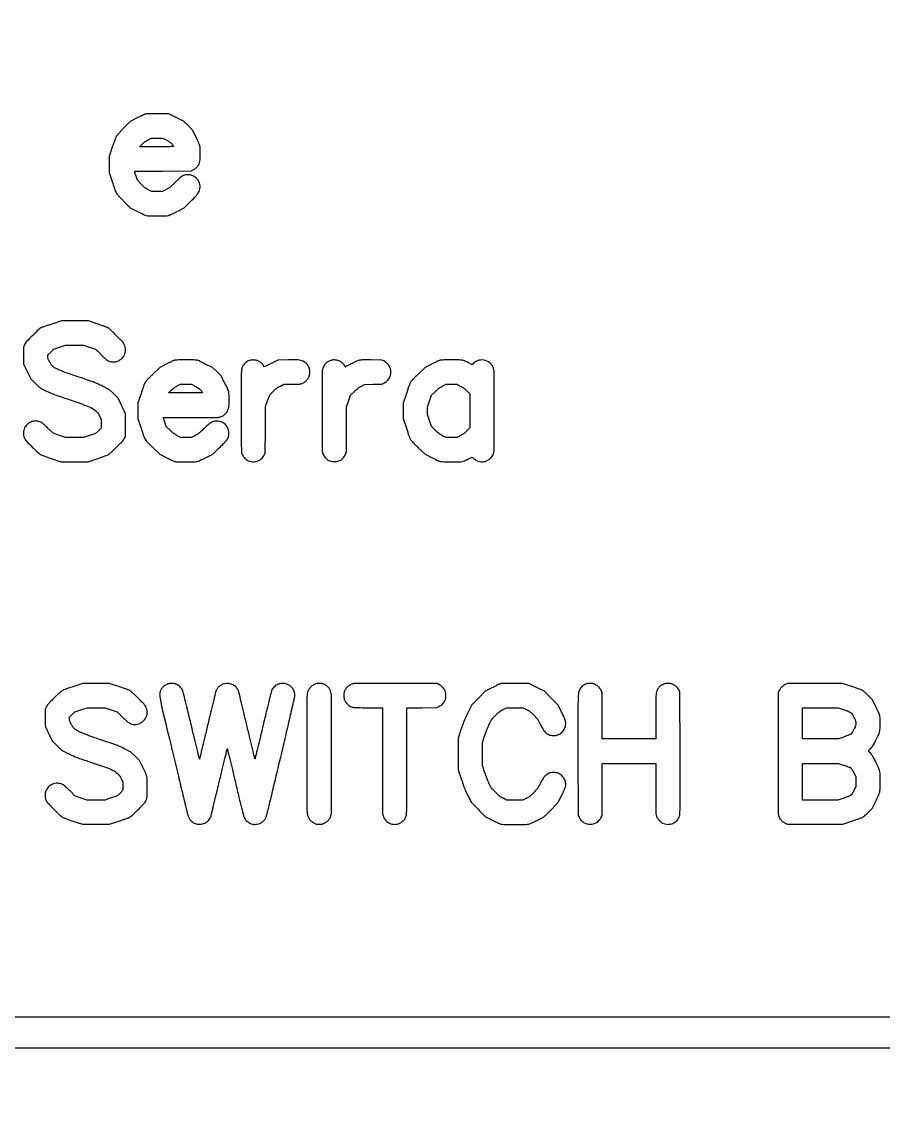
# Model space of a CAD drawing. Extents: x 980 to 25457, y 984 to 49020.
# Drawn here: x 17408 to 20272, y 37012 to 40651 of the extents above; entities that cross this region are included whole.
import ezdxf

# ---------------------------------------------------------------- set-up
doc = ezdxf.new("R2010")
doc.units = 0

msp = doc.modelspace()

# ---------------------------------------------------------------- linework, layer by layer
for points in [[(25353.176636, 36563.461695, -0.000001), (25352.040197, 20064.737908)], [(981.025332, 39243.286233, 0.000001), (980.725995, 36638.380945, 0.000022), (980.440705, 32466.957132, 0.000002), (980.203828, 20941, 0.000003), (980.107189, 12237.212398, 0.000012), (980.209361, 6804.802998)], [(1083.221486, 6831.128539, -0.000012), (1083.127559, 12273.089819, -0.000003), (1083.236026, 20942, -0.000002), (1083.488164, 32350.921193, -0.000022), (1083.779877, 36579.793336, -0.000001), (1084.083373, 39239.060792, -0.032823)], [(1895.500479, 7922.608607, -0.000003), (1895.516153, 10549.853821, -0.000001), (1895.574114, 14934.526042, -0.000001), (1895.654924, 19974.475505, -0.000001), (1895.750479, 25038.650259)], [(25455.283853, 8026.2, 0.000006), (25455.447111, 13939.785085, 0.000004), (25455.5, 20957, 0.000003), (25455.451202, 30583.274766, 0.000015), (25455.249846, 35648.33495)], [(23837.04827, 49018.908979, 0.000001), (21675.802621, 49019.17901, 0.000024), (18681.279442, 49019.402857, 0.000005), (13233.5, 49019.49605, 0.000002), (9165.520775, 49019.509787, 0.000004), (5739.221875, 49019.480206)], [(24540.017364, 25078.057967, 0.000003), (24540.072189, 18212.977995, 0.000025)], [(1792.666637, 28542.695892, 0.000006), (1792.411049, 24569.503036, 0.000003), (1792.195825, 19883.965567, 0.000004), (1792.047621, 15244.749166, 0.000006), (1792, 11426.463451)], [(24642.699465, 18970.575659, 0.000004), (24643, 25073.957926)], [(23728.367996, 45337.206403, 0.000002), (23728.354216, 42876.105371, 0.000002), (23728.361756, 40416.175094, 0.019036)], [(2708.027317, 40429.777448, 0.000002), (2708.046285, 42874.87655, 0.000002), (2708.048936, 45320.157135, 0.014115)], [(23830.974531, 40438.62303, -0.000002), (23830.960256, 42874.830485, -0.000002), (23830.963185, 45310.710508, -0.013332)], [(13824.671875, 46783.53447, -0.00001), (15406.434288, 46783.581334, -0.000006), (17284.5, 46783.575087, -0.000006), (20407.841099, 46783.489704, -0.000086)], [(22188.118441, 46885.898062, 0.000002), (21154.696275, 46886.184515, 0.00005)], [(11948.415956, 46444.603584, 0.000002), (11948.240306, 45424.10039, 0.000048)], [(22164.7084, 37341.415556, -0.000002), (21019.046627, 37341.238715, -0.000042), (19548.368716, 37341.140756, -0.000012), (17271, 37341.236673, -0.000007), (14300.26361, 37341.473702, -0.000076)], [(12051.548069, 39716.029399, -0.00001), (12051.5, 42063, -0.000006), (12051.536126, 44876.122581, -0.000097)], [(14149.329828, 37238.536381, 0.000006), (17280.5, 37238.5, 0.000006), (20411.670172, 37238.536381, 0.000086), (21509.821667, 37238.750856, 0.000015), (22182.096692, 37239.018314, 0.0299)], [(22508.880463, 44165.819171, -0.000013), (22508.780506, 42053, -0.000007), (22508.543026, 39306.679332, -0.000092)], [(11948.14474, 44107.371698, 0.000013), (11948.246262, 42052.5, 0.000007), (11948.492302, 39326.436677, 0.00009)], [(22508.594957, 46441.130711, -0.000003), (22508.777433, 45460.46859, -0.000051)], [(19747.966021, 46886.42952, 0.00001), (17285.5, 46886.561405, 0.000015), (15404.375221, 46886.565599, 0.000025), (13819.1125, 46886.440676)], [(12052.00554, 37671.867799, -0.000004), (12051.750672, 38512.850261, -0.000064)], [(13126.940203, 37341.762377, -0.000008), (12380.837768, 37342.071856, -0.035149)], [(22508.256547, 38296.377045, -0.000013), (22507.9475, 37668.226609, -0.037335)]]:
    msp.add_lwpolyline(points, format="xyb")
for points in [[(17818.5, 40344.62133, 0.031057), (17815.919978, 40343.607674, 0.002161), (17808.865022, 40340.279657, 0.003063), (17800.488231, 40336.22057, 0.002299), (17791.317097, 40331.654489), (17768.134194, 40319.978954), (17746.317097, 40297.497659, 0.004057), (17737.76316, 40288.538991, 0.005333), (17730.111427, 40280.217805, 0.003947), (17723.841404, 40273.139965, 0.050065), (17721.785634, 40270.242102, 0.038189), (17720.251626, 40266.988946, 0.002787), (17716.773771, 40257.712951, 0.003879), (17712.768884, 40246.582072, 0.002927), (17708.535634, 40234.293957), (17698, 40203.120076), (17698, 40176.894553), (17698, 40150.669029), (17709.021207, 40117.480708, 0.002482), (17714.413759, 40101.507577, 0.007675), (17718.274578, 40090.794658, 0.009669), (17721.217382, 40083.439362, 0.05496), (17723.271207, 40079.76531, 0.029962), (17725.516612, 40076.985484, 0.002566), (17731.720292, 40070.252244, 0.003384), (17739.221713, 40062.302424, 0.002616), (17747.5, 40053.737578), (17768.5, 40032.236925), (17792.5, 40020.247928, 0.004571), (17802.154091, 40015.535101, 0.006005), (17811.055663, 40011.420454, 0.004874), (17818.526889, 40008.162325, 0.047908), (17821.799221, 40007.129465, 0.049869), (17831.916689, 40006.008558, 0.003924), (17859.028701, 40005.931705, 0.003531), (17886.361617, 40006.261772, 0.058985), (17895.331512, 40007.49813, 0.038383), (17898.779426, 40008.685035, 0.004511), (17906.211122, 40011.979636, 0.005383), (17914.983849, 40016.078326, 0.004384), (17924.291611, 40020.650562), (17947.5, 40032.304864), (17970.134886, 40054.902432, 0.005512), (17986.096829, 40071.193335, 0.034497), (17993.563285, 40080.144532, 0.063222), (17997.583352, 40087.503819, 0.050362), (18000.025176, 40096.223169, 0.066819), (18000.402047, 40105.887886, 0.06293), (17998.24657, 40115.519809, 0.061415), (17993.691599, 40124.519713, 0.058239), (17987.016876, 40132.323891, 0.081079), (17976.439963, 40139.330846, 0.079176), (17964.096946, 40142.684094, 0.079205), (17951.327065, 40142.034397, 0.08123), (17939.512677, 40137.438196, 0.04954), (17937.113641, 40135.681218, 0.004338), (17931.538099, 40130.592321, 0.005658), (17924.995121, 40124.376164, 0.004371), (17918, 40117.458298), (17900.5, 40099.846351), (17887.764279, 40093.423175), (17875.028559, 40087), (17857.498903, 40087), (17839.969247, 40087), (17828.234623, 40092.931992, -0.010515), (17820.835799, 40096.869665, -0.039211), (17816.452669, 40099.794829, -0.031762), (17812.150021, 40103.648243, -0.005239), (17804.41524, 40111.681992), (17792.33048, 40124.5), (17787.66524, 40138.501184, -0.002453), (17785.87754, 40143.95546, -0.003645), (17784.370414, 40148.750504, -0.001628), (17783.128788, 40152.851534, -0.072811), (17783, 40153.731249, -0.408734), (17783.693068, 40154.437432, -0.00069), (17802.377149, 40154.761926, -0.00274), (17828.950386, 40155.04112, -0.000537), (17876.75, 40155.230065), (17970.5, 40155.5), (17977.061748, 40158.609367, 0.059311), (17985.289565, 40163.779307, 0.05949), (17992.064416, 40170.73166, 0.059361), (17997.02366, 40179.098658, 0.058582), (17999.905517, 40188.433659, 0.039495), (18000.744946, 40196.518749, 0.00555), (18000.969956, 40213.305154, 0.005516), (18000.823386, 40230.095313, 0.040077), (18000.019919, 40238.11351, 0.049782), (17999.00675, 40241.644034, 0.007581), (17996.189335, 40248.418885, 0.00752), (17992.292041, 40257.04601, 0.004123), (17987.273191, 40267.5), (17975.506544, 40291.5), (17960.503272, 40306.503272), (17945.5, 40321.506544), (17921.139729, 40333.503272), (17896.779458, 40345.5), (17859.639729, 40345.706318, 0.00167), (17841.207523, 40345.747157, 0.006311), (17829.670971, 40345.588572, 0.00772), (17821.946502, 40345.26544, 0.063841)], [(17887.266657, 40259.405075, -0.021214), (17895.420853, 40254.902448, -0.034376), (17901.883665, 40250.330735, -0.040776), (17906.757639, 40245.643224, -0.06158), (17910.080774, 40240.789838, -0.005516), (17910.816029, 40239.329215, -0.007788), (17911.436227, 40238.010959, -0.004861), (17911.927098, 40236.895163, -0.101528), (17912, 40236.539838, -0.411298), (17911.780369, 40236.318007, -0.000091), (17895.482687, 40236.158577, -0.001501), (17877.33195, 40236.038792, -0.0009), (17855.770849, 40236), (17799.541699, 40236), (17808.384607, 40244.884069, -0.011053), (17813.59041, 40249.887864, -0.028529), (17817.620864, 40253.190472, -0.02869), (17821.987919, 40256.002333, -0.011289), (17828.295787, 40259.384069), (17839.36406, 40265), (17857.698686, 40265), (17876.033313, 40265)], [(17507, 39646.178793, 0.001571), (17494.294444, 39641.893625, 0.002227), (17483.01875, 39637.995054, 0.001259), (17473.522646, 39634.637461, 0.031995), (17471, 39633.55199, 0.076083), (17465.628975, 39629.699827, 0.001925), (17444.243607, 39608.632471, 0.002258), (17423.295779, 39587.647945, 0.062128), (17418.554736, 39581.487323, 0.047428), (17415.457562, 39574.857476, 0.05373), (17413.824493, 39568.033283, 0.029755), (17413.159289, 39558.271703, 0.005077), (17413.189211, 39539.643807), (17413.5, 39513.217654), (17425.5, 39488.858827), (17437.5, 39464.5), (17452, 39449.650788, 0.004078), (17460.845754, 39440.738589, 0.023961), (17465.742677, 39436.329095, 0.036723), (17470.097758, 39433.273932, 0.018373), (17476, 39430.037347, 0.008739), (17495.115721, 39420.865397, 0.014062), (17511.745739, 39413.799679, 0.009784), (17532.500676, 39406.127518, 0.002213), (17568.056709, 39393.945415, -0.004397), (17620.533749, 39375.709362, -0.038472), (17643.011756, 39365.667275, -0.084581), (17655.996786, 39355.467992, -0.067473), (17666.087324, 39340.765377), (17672, 39329.030753), (17672, 39314.600944), (17672, 39300.171134), (17662.580392, 39291.335567), (17653.160784, 39282.5), (17632.804221, 39275.75), (17612.447659, 39269), (17582.947051, 39269), (17553.446442, 39269), (17532.610166, 39275.963184), (17511.773889, 39282.926368), (17494.606434, 39299.782249, 0.008068), (17482.170714, 39311.604296, 0.03809), (17474.448101, 39317.695299, 0.060439), (17467.715908, 39321.123083, 0.045174), (17459.661406, 39323.265176, 0.085565), (17446.925552, 39323.251568, 0.079919), (17434.598408, 39319.011556, 0.0792), (17424.131028, 39311.07318, 0.081729), (17416.783872, 39300.351839, 0.0629), (17413.792359, 39291.078456, 0.059207), (17413.115204, 39281.156507, 0.058936), (17414.783922, 39271.309482, 0.061198), (17418.695278, 39262.256996, 0.063502), (17423.22236, 39256.386725, 0.002502), (17442.535063, 39237.203446, 0.003034), (17461.756784, 39218.528743, 0.048281), (17468.885972, 39212.899045, 0.050319), (17472.012544, 39211.30546, 0.003471), (17481.285424, 39207.774028, 0.004836), (17492.576891, 39203.687321, 0.003377), (17505.385972, 39199.287929), (17537.5, 39188.5), (17583, 39188.5), (17628.5, 39188.5), (17660.697348, 39199.315702, 0.003316), (17673.571822, 39203.735712, 0.004919), (17684.786535, 39207.793567, 0.00341), (17693.96523, 39211.288713, 0.055277), (17696.890456, 39212.815702, 0.035926), (17699.404122, 39214.780143, 0.002381), (17706.183537, 39220.96968, 0.003433), (17714.186355, 39228.448635, 0.002559), (17722.91541, 39236.804484, 0.002236), (17736.033747, 39249.605275, 0.016258), (17742.100075, 39255.979371, 0.032877), (17745.765105, 39260.67819, 0.034387), (17748.722302, 39265.749208), (17752.5, 39273.389449), (17752.810035, 39307.747048, 0.002229), (17752.881405, 39323.378113, 0.005301), (17752.759445, 39334.999207, 0.005688), (17752.482048, 39343.53889, 0.040233), (17751.967997, 39347.654158, 0.046512), (17750.895741, 39351.149571, 0.006609), (17747.941571, 39358.063045, 0.007014), (17744.020926, 39366.587746, 0.004531), (17739.254133, 39376.351834), (17727.692342, 39399.5), (17713.596171, 39413.651473), (17699.5, 39427.802946), (17676.097784, 39439.481805, 0.007097), (17660.447495, 39447.016562, 0.016632), (17648.497376, 39452.086461, 0.009501), (17632.892921, 39457.764457, 0.001062), (17597.097784, 39469.93938, -0.003326), (17558.110971, 39483.397135, -0.012533), (17533.960801, 39492.600483, -0.018559), (17518.204282, 39499.755879, -0.076096), (17509.658712, 39505.796099, -0.044993), (17507.700386, 39508.057587, -0.015118), (17505.256044, 39511.680629, -0.013831), (17502.595555, 39516.16335, -0.010375), (17499.908712, 39521.234623, -0.006385), (17496.732498, 39527.748298, -0.026696), (17495.084731, 39531.785056, -0.042144), (17494.273078, 39534.964688, -0.041446), (17494, 39538.253385), (17494, 39543.537523), (17503.75, 39553.155515), (17513.5, 39562.773507), (17533.500595, 39569.386753), (17553.50119, 39576), (17583, 39576), (17612.49881, 39576), (17632.499405, 39569.372687), (17652.5, 39562.745373), (17670, 39545.530697, 0.004882), (17677.032275, 39538.746904, 0.006125), (17683.688492, 39532.602922, 0.004987), (17689.376572, 39527.582018, 0.047077), (17692.024655, 39525.69505, 0.0419), (17697.408986, 39523.151771, 0.033344), (17703.568014, 39521.308013, 0.033644), (17709.84379, 39520.31491, 0.04573), (17715.574655, 39520.324741, 0.119342), (17734.145762, 39526.699771, 0.12195), (17747.568683, 39540.826376, 0.122951), (17752.782508, 39559.484737, 0.12255), (17748.624239, 39578.429076, 0.040146), (17745.756338, 39583.211217, 0.026443), (17741.754226, 39588.22836, 0.013597), (17735.109566, 39595.312532, 0.002223), (17721.810668, 39608.621101, 0.003383), (17712.625707, 39617.608888, 0.004788), (17704.319384, 39625.475317, 0.002807), (17697.229181, 39631.988607, 0.066429), (17695, 39633.529225, 0.030822), (17692.497001, 39634.618442, 0.001312), (17683.421875, 39637.892082, 0.002247), (17672.630613, 39641.698179, 0.001597), (17660.5, 39645.87207), (17629.5, 39656.427893), (17584.5, 39656.727119), (17539.5, 39657.026346)], [(17914, 39525.090792, 0.028794), (17910.73704, 39523.809684, 0.003719), (17903.946875, 39520.620149, 0.00433), (17895.943574, 39516.702298, 0.003602), (17887.5, 39512.401563), (17866.5, 39501.513987), (17844.899224, 39480.797027, 0.001983), (17836.442406, 39472.621589, 0.002725), (17828.90785, 39465.199226, 0.001747), (17822.63435, 39458.90761, 0.032442), (17820.793509, 39456.790033, 0.042572), (17817.614993, 39451.78326, 0.025622), (17814.684673, 39445.382352, 0.012834), (17810.935193, 39435.187241, 0.001998), (17804.124084, 39414.822176), (17794, 39384.144352), (17794, 39357.5), (17794, 39330.855648), (17804.124084, 39300.177824, 0.001998), (17810.9205, 39279.856677, 0.012728), (17814.672622, 39269.647691, 0.025332), (17817.597433, 39263.241837, 0.042965), (17820.750549, 39258.26629, 0.032519), (17822.56618, 39256.178298, 0.001696), (17828.847169, 39249.881564, 0.002678), (17836.386032, 39242.454869, 0.001942), (17844.856264, 39234.263497), (17866.5, 39213.494413), (17888.126112, 39202.322738, 0.003898), (17896.795345, 39197.929631, 0.00479), (17904.958011, 39193.96993, 0.004), (17911.8695, 39190.766003, 0.034365), (17915.057613, 39189.575531, 0.04748), (17919.244323, 39188.753906, 0.014625), (17925.668565, 39188.305758, 0.008554), (17935.669286, 39188.072792, 0.001731), (17953.431501, 39188.024446, 0.002678), (17966.834092, 39188.106139, 0.004167), (17978.385733, 39188.334724, 0.00295), (17987.80298, 39188.655215, 0.046671), (17990.977042, 39189.080497, 0.04649), (17993.802338, 39190.014829, 0.003656), (18001.041386, 39193.244165, 0.004949), (18009.625501, 39197.252045, 0.003767), (18018.951729, 39201.806051), (18042.449373, 39213.5), (18064.156954, 39234.529033, 0.001375), (18079.754507, 39249.722398, 0.014647), (18085.897695, 39256.102505, 0.034881), (18089.454101, 39260.615008, 0.033447), (18092.404026, 39265.639871, 0.142864), (18096.277273, 39286.903503, 0.135978), (18088.242265, 39307.380673, 0.13566), (18070.794902, 39320.835121, 0.141959), (18049.23529, 39323.111385, 0.05334), (18041.56411, 39320.877058, 0.053838), (18034.564933, 39317.075425, 0.03289), (18026.124283, 39310.375909, 0.007417), (18012.728236, 39297.858884, -0.002984), (18001.184206, 39286.879047, -0.02178), (17995.398011, 39281.897246, -0.035202), (17990.344611, 39278.462928, -0.015419), (17983.217109, 39274.608884), (17972.033313, 39269), (17953.766657, 39269.016379), (17935.5, 39269.032757), (17924.834757, 39274.766379, -0.014895), (17918.694763, 39278.306896, -0.024277), (17913.736819, 39281.708943, -0.019833), (17908.488812, 39286.03675, -0.006658), (17901.170758, 39292.753414), (17888.172003, 39305.006829), (17883.161555, 39320.003414), (17878.151107, 39335), (17966.825554, 39335.007554, 0.000838), (18005.102775, 39335.074939, 0.001897), (18034.064425, 39335.28432, 0.001094), (18056.54381, 39335.581315, 0.036379), (18061.913871, 39336.055782, 0.074483), (18074.106036, 39339.955124, 0.079677), (18084.307916, 39347.196097, 0.079534), (18091.747659, 39357.2767, 0.073848), (18095.906732, 39369.433659, 0.039439), (18096.738652, 39377.453139, 0.005517), (18096.963826, 39394.135798, 0.00582), (18096.810818, 39410.809638, 0.034407), (18096.030043, 39419.5, 0.045225), (18095.021503, 39423.469975, 0.01485), (18092.845306, 39429.099648, 0.010882), (18089.440939, 39436.716292, 0.003934), (18084.285835, 39447.389316, 0.003157), (18079.928217, 39456.093837, 0.003904), (18075.755038, 39464.143883, 0.003218), (18072.155846, 39470.851107, 0.028811), (18070.390892, 39473.687951, 0.032873), (18068.452659, 39476.085388, 0.005981), (18064.523787, 39480.239309, 0.006415), (18059.796586, 39484.99538, 0.005781), (18054.78375, 39489.798636), (18042.285718, 39501.5), (18018.892859, 39513.156326, 0.002865), (18009.641208, 39517.700295, 0.003838), (18001.196652, 39521.708235, 0.00268), (17994.078738, 39524.973528, 0.039807), (17991.5, 39525.900749, 0.055712), (17988.407706, 39526.381676, 0.003905), (17979.626535, 39526.690626, 0.004854), (17968.174874, 39526.892774, 0.00234), (17953.5, 39526.940646, 0.001458), (17933.979317, 39526.856056, 0.009887), (17924.330502, 39526.59525, 0.020116), (17918.358955, 39526.074261, 0.047362)], [(18166.775951, 39525.578518, 0.050762), (18159.69526, 39522.739172, 0.044447), (18152.986397, 39518.423458, 0.044439), (18147.144616, 39512.98896, 0.050691), (18142.63887, 39506.827176, 0.09051), (18139.10062, 39497.120909, 0.033378), (18137.606812, 39482.570112, 0.009004), (18137.112068, 39454.406446, 0.000383), (18137.232404, 39354.907012, 0.000246), (18137.438704, 39271.33222, 0.002914), (18137.723747, 39238.899172, 0.004247), (18138.150117, 39220.452283, 0.086358), (18139.277455, 39215, 0.03752), (18141.894534, 39209.598585, 0.031638), (18145.427218, 39204.316082, 0.032046), (18149.536257, 39199.600472, 0.042154), (18153.878393, 39195.900647, 0.108177), (18170.234311, 39188.870998, 0.112014), (18187.813336, 39189.445883, 0.110956), (18203.549848, 39197.574539, 0.104506), (18214.704717, 39211.807788), (18217.5, 39217.5), (18218.013543, 39294.5), (18218.527085, 39371.5), (18225.270492, 39390.991948), (18232.013898, 39410.483895), (18243.756949, 39422.259913, -0.006284), (18251.069108, 39429.410562, -0.029821), (18255.537577, 39433.189899, -0.034521), (18260.12632, 39436.153192, -0.010335), (18267.5, 39440.02689), (18279.5, 39446.017849), (18305.032072, 39446.008925, 0.003002), (18317.119646, 39446.077268, 0.007887), (18325.786183, 39446.315059, 0.009965), (18332.035457, 39446.710126, 0.042711), (18335.711614, 39447.335237, 0.064292), (18344.271385, 39450.776072, 0.055254), (18352.168062, 39456.425671, 0.054845), (18358.690214, 39463.716505, 0.061168), (18363.194471, 39472, 0.026701), (18364.243042, 39475.1382, 0.030134), (18364.901802, 39478.246745, 0.025309), (18365.254336, 39481.833537, 0.011842), (18365.364869, 39486.5, 0.011842), (18365.254336, 39491.166463, 0.025309), (18364.901802, 39494.753255, 0.030134), (18364.243042, 39497.8618, 0.026701), (18363.194471, 39501, 0.044472), (18360.341095, 39506.691159, 0.034916), (18356.309693, 39512.297327, 0.035293), (18351.60256, 39517.2124, 0.049576), (18346.724612, 39520.824393, 0.047631), (18339.173975, 39524.407861, 0.05853), (18331.583917, 39526.193023, 0.02752), (18320.163354, 39526.868158, 0.003186), (18294.499465, 39526.807844), (18259.203137, 39526.5), (18236.784988, 39515.363285), (18214.366839, 39504.22657), (18211.640922, 39508.535317, 0.039919), (18208.342562, 39512.929711, 0.036381), (18204.290792, 39516.893304, 0.03498), (18199.54311, 39520.367555, 0.03104), (18194.168768, 39523.301798, 0.018597), (18190.4446, 39524.878527, 0.034435), (18187.303187, 39525.831256, 0.032701), (18183.954086, 39526.372565, 0.015073), (18179.54539, 39526.658292, 0.015271), (18176.021839, 39526.672514, 0.014465), (18172.439446, 39526.473734, 0.015105), (18169.198216, 39526.100764, 0.033801)], [(18434.836372, 39525.139713, 0.024634), (18429.665401, 39523.145152, 0.039191), (18425.496549, 39520.890719, 0.038479), (18421.67781, 39517.981678, 0.022718), (18417.573579, 39513.975208, 0.037587), (18413.774533, 39509.247208, 0.036567), (18410.687149, 39503.96146, 0.036461), (18408.395087, 39498.266768, 0.036873), (18406.964884, 39492.320768, 0.040456), (18406.033052, 39480.907779, 0.000175), (18406.002585, 39357.418118, 0.000176), (18406.058835, 39233.940891, 0.040351), (18406.992939, 39222.5, 0.042923), (18408.660218, 39215.913199, 0.041395), (18411.442352, 39209.623403, 0.04098), (18415.25431, 39203.819177, 0.04024), (18419.983124, 39198.676109, 0.037125), (18426.106213, 39193.798249, 0.060269), (18432.004787, 39190.741794, 0.057938), (18438.628887, 39189.107161, 0.031558), (18447, 39188.578281, 0.031558), (18455.371113, 39189.107161, 0.057938), (18461.995213, 39190.741794, 0.060269), (18467.893787, 39193.798249, 0.037125), (18474.016876, 39198.676109, 0.039748), (18478.613471, 39203.665537, 0.038808), (18482.403507, 39209.357896, 0.039155), (18485.238845, 39215.514796, 0.042221), (18486.99472, 39221.88649, 0.041732), (18487.436089, 39226.237609, 0.001156), (18487.727686, 39245.212607, 0.00217), (18487.934517, 39268.945867, 0.001094), (18488, 39298.885894), (18488, 39370.49881), (18494.570151, 39390.210466), (18501.140302, 39409.922122), (18513.89896, 39422.211061, -0.00637), (18521.225636, 39429.090227, -0.021654), (18526.244081, 39433.298923, -0.027137), (18530.985917, 39436.5451, -0.015108), (18537.078809, 39440), (18547.5, 39445.5), (18576, 39446), (18604.5, 39446.5), (18611.179609, 39449.664521, 0.036039), (18617.563477, 39453.273055, 0.047104), (18622.771991, 39457.490733, 0.047341), (18627.07953, 39462.590531, 0.036954), (18630.76528, 39468.839582, 0.013097), (18632.974587, 39473.62115, 0.049598), (18633.970613, 39476.75731, 0.043587), (18634.392713, 39480.220453, 0.008542), (18634.5, 39486.5, 0.008542), (18634.392713, 39492.779547, 0.043587), (18633.970613, 39496.24269, 0.049598), (18632.974587, 39499.37885, 0.013097), (18630.76528, 39504.160418, 0.036954), (18627.07953, 39510.409469, 0.047341), (18622.771991, 39515.509267, 0.047104), (18617.563477, 39519.726945, 0.036039), (18611.179609, 39523.335479), (18604.5, 39526.5), (18569.207454, 39526.80859, 0.001458), (18549.380441, 39526.92413, 0.008901), (18539.136768, 39526.771594, 0.017101), (18532.723557, 39526.341985, 0.045089), (18528.207454, 39525.46781, 0.033694), (18524.911237, 39524.269516, 0.00507), (18518.504324, 39521.360704, 0.005672), (18511.00168, 39517.758055, 0.004872), (18503.190244, 39513.80231, -0.001893), (18495.767001, 39509.987413, -0.003141), (18489.474418, 39506.83326, -0.000403), (18483.88071, 39504.078855, -0.361071), (18483.6139, 39504.14309, -0.022001), (18483.43575, 39504.404872, -0.000727), (18482.773918, 39505.479303, -0.001385), (18481.998121, 39506.750738, -0.000963), (18481.128742, 39508.190706, 0.05278), (18477.724269, 39512.699819, 0.029867), (18472.751684, 39517.41574, 0.029874), (18467.257463, 39521.501872, 0.053194), (18462.246659, 39524.06896, 0.047329), (18455.768302, 39525.879854, 0.034749), (18448.348849, 39526.688151, 0.035148), (18441.021903, 39526.459309, 0.054401)], [(18797, 39525.115441, 0.0276), (18793.726794, 39523.85457, 0.003525), (18786.870505, 39520.710731, 0.004118), (18778.783154, 39516.851745, 0.003418), (18770.240018, 39512.616052), (18748.980036, 39501.893667), (18726.240018, 39480.013739, 0.003592), (18716.202626, 39470.216152, 0.007366), (18708.506815, 39462.367596, 0.00782), (18702.865605, 39456.253616, 0.048619), (18700.347183, 39452.816906, 0.041783), (18698.572179, 39449.158481, 0.003985), (18695.070412, 39439.861862, 0.004916), (18690.99233, 39428.42188, 0.003407), (18686.597183, 39415.411754), (18676, 39383.323508), (18676, 39357.5), (18676, 39331.676492), (18686.597183, 39299.588246, 0.003407), (18690.99233, 39286.57812, 0.004916), (18695.070412, 39275.138138, 0.003985), (18698.572179, 39265.841519, 0.041783), (18700.347183, 39262.183094, 0.048564), (18702.862125, 39258.75035, 0.007838), (18708.48719, 39252.651651, 0.007383), (18716.157056, 39244.827828, 0.003611), (18726.15101, 39235.071896), (18748.80202, 39213.277603), (18769.65101, 39202.728987, 0.006984), (18789.839503, 39192.866275, 0.055789), (18799.632271, 39189.522939, 0.049573), (18810.308822, 39188.2521, 0.004852), (18836.286953, 39188, 0.00361), (18861.569825, 39188.182557, 0.038034), (18871.856015, 39189.115726, 0.05957), (18880.211031, 39191.568124, 0.015007), (18893.093796, 39197.547001), (18905.737925, 39203.882985), (18908.618963, 39200.841638, 0.120681), (18924.847083, 39190.388107, 0.120467), (18944.080481, 39188.608156, 0.120675), (18961.940319, 39195.90124, 0.121373), (18974.363176, 39210.609581, 0.019781), (18975.371373, 39212.865776, 0.011814), (18976.398847, 39215.620086, 0.011819), (18977.293771, 39218.41588, 0.020031), (18977.892437, 39220.799221, 0.048788), (18978.450334, 39225.918996, 0.000735), (18978.737811, 39255.950192, 0.001544), (18978.941347, 39296.549522, 0.000481), (18979, 39357.5, 0.000481), (18978.941347, 39418.450478, 0.001544), (18978.737811, 39459.049808, 0.000735), (18978.450334, 39489.081004, 0.048788), (18977.892437, 39494.200779, 0.134438), (18967.926192, 39513.660771, 0.136247), (18949.482648, 39525.208101, 0.137167), (18927.825166, 39525.553001, 0.136937), (18909.113294, 39514.617268), (18905.726588, 39511.122696), (18893.088128, 39517.455839, 0.01504), (18880.185269, 39523.442998, 0.059932), (18871.828058, 39525.888285, 0.038083), (18861.528144, 39526.805324, 0.003568), (18836.068499, 39526.946223, 0.001511), (18816.961467, 39526.857853, 0.009795), (18807.335187, 39526.595596, 0.019489), (18801.341453, 39526.080071, 0.046968)], [(17983.765377, 39440.041697, -0.017791), (17992.119148, 39435.419151, -0.035156), (17998.323246, 39431.071232, -0.044023), (18002.840636, 39426.694856, -0.060453), (18005.996381, 39422.007093, -0.005172), (18006.763996, 39420.463203, -0.007361), (18007.411437, 39419.074778, -0.004426), (18007.926576, 39417.898446, -0.101322), (18008, 39417.539838, -0.411468), (18007.780366, 39417.318134, -0.000091), (17991.476562, 39417.168115, -0.0015), (17973.319096, 39417.058811, -0.000899), (17951.75, 39417.032469), (17895.5, 39417.064938), (17904.853499, 39425.782469, -0.012353), (17909.885407, 39430.245126, -0.018762), (17914.49137, 39433.844176, -0.019174), (17919.27804, 39437.031314, -0.013735), (17924.853499, 39440.235592), (17935.5, 39445.971183), (17953.765377, 39445.985592), (17972.030753, 39446)], [(18865.765377, 39440.030631, -0.010841), (18872.562955, 39436.385107, -0.028038), (18877.245812, 39433.383513, -0.026742), (18881.687308, 39429.795241, -0.009106), (18887.75, 39424.133404), (18898, 39414.205548), (18898, 39357.5), (18898, 39300.794452), (18887.75, 39290.866596, -0.009106), (18881.687308, 39285.204759, -0.026742), (18877.245812, 39281.616487, -0.028038), (18872.562955, 39278.614893, -0.010841), (18865.765377, 39274.969369), (18854.030753, 39269), (18836.5, 39269), (18818.969247, 39269), (18807.234623, 39274.985505, -0.011635), (18800.153085, 39278.807788, -0.031065), (18795.356441, 39281.952606, -0.025797), (18790.512489, 39285.98331, -0.006053), (18782.847071, 39293.235505), (18770.194142, 39305.5), (18763.597071, 39325.500595), (18757, 39345.50119), (18757, 39357.5), (18757, 39369.49881), (18763.595889, 39389.499405), (18770.191777, 39409.5), (18783.221118, 39422, -0.005908), (18790.961868, 39429.252578, -0.02384), (18795.939324, 39433.388869, -0.029821), (18800.726139, 39436.566715, -0.013267), (18807.375229, 39440.198361), (18818.5, 39445.896722), (18836.265377, 39445.948361), (18854.030753, 39446)], [(17577.779739, 38440.068375, 0.002624), (17562.137299, 38434.755548, 0.007551), (17551.362955, 38430.849854, 0.009635), (17543.840979, 38427.826831, 0.046179), (17539.774895, 38425.638682, 0.038287), (17536.649407, 38423.200299, 0.003971), (17529.801814, 38416.85931, 0.004918), (17521.767014, 38409.149163, 0.003915), (17513.244881, 38400.677173, 0.002508), (17501.263025, 38388.455815, 0.014327), (17495.123162, 38381.756285, 0.027029), (17491.398909, 38376.949108, 0.040719), (17488.749725, 38372.361685), (17485.5, 38365.5), (17485.190793, 38338.186295, 0.002019), (17485.080939, 38323.099587, 0.011061), (17485.234802, 38314.950618, 0.020438), (17485.663118, 38309.730777, 0.049525), (17486.512772, 38305.961548, 0.028671), (17487.701115, 38302.969028, 0.003102), (17490.87999, 38296.243519, 0.003799), (17494.77869, 38288.281402, 0.003054), (17499.089296, 38279.775253), (17510.034634, 38258.5), (17524.267317, 38244.194895), (17538.5, 38229.889789), (17561.269193, 38218.412445, 0.007394), (17576.569916, 38210.981447, 0.017239), (17588.286511, 38205.988339, 0.009632), (17603.710948, 38200.373487, 0.001031), (17639.769193, 38188.111737, -0.004436), (17692.301444, 38169.84785, -0.038435), (17714.899645, 38159.747899, -0.084255), (17727.961555, 38149.50017, -0.067778), (17738.087324, 38134.765377), (17744, 38123.030753), (17744, 38109.245626), (17744, 38095.460499), (17734.735246, 38086.234268), (17725.470493, 38077.008037), (17704.512025, 38070.004019), (17683.553558, 38063), (17654.527374, 38063), (17625.50119, 38063), (17605.500595, 38069.634499), (17585.5, 38076.268997), (17568, 38093.457238, 0.004867), (17560.969517, 38100.229289, 0.006115), (17554.31875, 38106.359769, 0.004967), (17548.636391, 38111.369279, 0.047268), (17546, 38113.24407, 0.101951), (17529.96974, 38118.564942, 0.105507), (17513.350477, 38117.01569, 0.104661), (17498.70895, 38108.792167, 0.098821), (17488.295283, 38095.192212, 0.023627), (17486.738518, 38091.602898, 0.049057), (17485.942898, 38088.65901, 0.034592), (17485.590061, 38085.024041, 0.006902), (17485.5, 38078.5, 0.040405), (17486.401864, 38067.357798, 0.098157), (17489.273348, 38059.664161, 0.051882), (17495.905313, 38051.058239, 0.005336), (17513.805545, 38032.631814, 0.003218), (17522.821081, 38023.663447, 0.004284), (17531.135377, 38015.637209, 0.00305), (17538.194857, 38009.019576, 0.04299), (17540.931909, 38006.890611, 0.050513), (17544.147667, 38005.240052, 0.003959), (17553.155985, 38001.794157, 0.005137), (17564.355734, 37997.741962, 0.003296), (17577.431909, 37993.258797), (17609.5, 37982.5), (17654.5, 37982.5), (17699.5, 37982.5), (17730.5, 37992.889953, 0.002097), (17742.73784, 37997.048743, 0.002761), (17753.8625, 38000.9502, 0.002003), (17763.151874, 38004.307748, 0.026565), (17766.5, 38005.738944, 0.059191), (17769.966109, 38007.986698, 0.011389), (17775.621534, 38012.910365, 0.008908), (17783.418377, 38020.275467, 0.002952), (17794.597566, 38031.348991, 0.004636), (17810.500064, 38047.586635, 0.031635), (17817.738867, 38056.138216, 0.061182), (17821.616367, 38062.957916, 0.052225), (17823.986015, 38070.88649, 0.044042), (17824.881105, 38079.986931, 0.002914), (17824.991376, 38106.329747, 0.002698), (17824.804808, 38132.834875, 0.04943), (17823.870535, 38141.200779, 0.047822), (17822.840268, 38144.466839, 0.004816), (17819.577648, 38151.957678, 0.005968), (17815.466572, 38160.866593, 0.004584), (17810.772115, 38170.5), (17798.80316, 38194.5), (17784.65158, 38208.568278), (17770.5, 38222.636556), (17749.349362, 38233.309604, 0.008736), (17735.073987, 38240.20305, 0.016634), (17723.328195, 38245.157072, 0.008909), (17707.353911, 38250.952856, 0.001003), (17670.849362, 38263.384219, -0.001199), (17638.801993, 38274.311712, -0.006252), (17621.229591, 38280.597346, -0.011259), (17609.435686, 38285.287998, -0.017568), (17599.528839, 38289.905903, -0.008767), (17593.788661, 38292.959205, -0.010337), (17588.469937, 38296.054566, -0.010243), (17584.08798, 38298.85226, -0.046231), (17581.731729, 38300.76196, -0.044057), (17579.873641, 38302.927025, -0.011395), (17577.280991, 38306.729767, -0.011504), (17574.512753, 38311.218646, -0.011491), (17571.95289, 38315.831687, -0.00624), (17568.617386, 38322.379425, -0.030566), (17567.009919, 38326.207488, -0.048584), (17566.252239, 38329.312336, -0.03558), (17566, 38332.852487), (17566, 38338.539501), (17575.25, 38347.6562), (17584.5, 38356.772899), (17604.500595, 38363.386449), (17624.50119, 38370), (17654.5, 38370), (17684.49881, 38370), (17704.499405, 38363.373153), (17724.5, 38356.746306), (17742.5, 38339.03598, 0.007276), (17755.398793, 38326.709, 0.036989), (17763.155087, 38320.510357, 0.060774), (17769.81738, 38317.051241, 0.045817), (17777.784802, 38314.881087, 0.126706), (17796.331574, 38316.325273, 0.114331), (17812.696709, 38326.527395, 0.114849), (17822.856732, 38342.842378, 0.128741), (17824.188869, 38361.259868, 0.049187), (17821.670987, 38369.945256, 0.063348), (17817.639727, 38377.203426, 0.033856), (17810.155388, 38386.067514, 0.005097), (17793.80541, 38402.625354, 0.003704), (17784.325325, 38411.893831, 0.005748), (17775.995439, 38419.735365, 0.004004), (17769.069528, 38426.005027, 0.066434), (17766.5, 38427.744235, 0.029966), (17763.687753, 38428.941323, 0.001501), (17754.249078, 38432.275054, 0.002408), (17742.995047, 38436.151276, 0.00174), (17730.411754, 38440.368881), (17698.323508, 38451), (17654.411754, 38450.995182), (17610.5, 38450.990363)], [(17893.784676, 38449.46646, 0.065607), (17885.352336, 38445.493414, 0.053772), (17877.592813, 38439.234172, 0.053727), (17871.340081, 38431.457861, 0.065205), (17867.361963, 38423, 0.106132), (17866.195983, 38411.133663, 0.023224), (17869.483104, 38390.76052, 0.00693), (17878.301894, 38351.373029, 0.000306), (17910.914768, 38215, 0.000026), (17928.391265, 38142.134617, 0.000041), (17943.452817, 38079.375, 0.000011), (17956.610372, 38024.573978, 0.001471), (17958.209389, 38018, 0.038741), (17961.765949, 38007.231228, 0.056358), (17966.635886, 37998.505065, 0.061608), (17972.943945, 37991.661291, 0.060212), (17980.775495, 37986.499258, 0.100923), (17996.15712, 37982.385571, 0.098367), (18012.07252, 37984.562561, 0.098798), (18025.892836, 37992.641579, 0.102792), (18035.322871, 38005.307788, 0.04786), (18036.893598, 38009.75579, 0.000569), (18044.32006, 38039.755022, 0.001591), (18053.187418, 38076.249696, 0.000809), (18064.118155, 38122.196291, -0.000584), (18074.275769, 38164.978324, -0.000982), (18082.918046, 38200.877261, -0.000049), (18090.751328, 38233.12341, -0.618757), (18091.070937, 38233.196291, -0.112887), (18091.390106, 38232.555276, -0.000027), (18099.197695, 38200.245161, -0.000536), (18107.812354, 38164.418495, -0.000325), (18117.934753, 38122, 0.000712), (18129.940182, 38071.862527, 0.002021), (18138.503696, 38036.943142, 0.001214), (18145.03905, 38011.020042, 0.04411), (18147.0731, 38005.224735, 0.087948), (18154.262316, 37994.742322, 0.078553), (18164.878831, 37986.880494, 0.078554), (18177.4025, 37982.676836, 0.087956), (18190.112351, 37982.7837, 0.053455), (18199.119018, 37985.478051, 0.055582), (18207.223293, 37989.995672, 0.056461), (18214.024956, 37996.111894, 0.058595), (18219.189241, 38003.523694, 0.062387), (18221.338975, 38009.11786, 0.000664), (18231.234942, 38049.392161, 0.001435), (18245.133352, 38106.997943, 0.000319), (18268.539003, 38205.523694, 0.000412), (18286.463823, 38281.471633, 0.000657), (18301.646592, 38346.421925, 0.000119), (18314.972048, 38403.828328, 0.035503), (18315.722403, 38408.572222, 0.043556), (18315.716553, 38413.620599, 0.032141), (18314.867331, 38419.14693, 0.031097), (18313.267279, 38424.734192, 0.032935), (18311.010751, 38429.969904, 0.045442), (18307.879934, 38434.923927, 0.040123), (18303.784095, 38439.458352, 0.038657), (18298.853379, 38443.435005, 0.035615), (18293.236543, 38446.727657, 0.012709), (18288.393946, 38448.969719, 0.050025), (18285.264485, 38449.966029, 0.044394), (18281.824647, 38450.379139, 0.008576), (18275.551863, 38450.46472, 0.009682), (18270.162038, 38450.341411, 0.02604), (18266.346147, 38449.980472, 0.03267), (18263.118558, 38449.286818, 0.025345), (18259.71542, 38448.129933, 0.055571), (18253.726257, 38444.940013, 0.039408), (18247.797546, 38440.153524, 0.039344), (18242.680826, 38434.483797, 0.054622), (18239.127967, 38428.641748, 0.047062), (18237.019336, 38422.740914, 0.001494), (18230.812694, 38398.03828, 0.002191), (18222.39854, 38363.47377, 0.000656), (18209.878549, 38310.738173, -0.000749), (18198.958625, 38264.780117, -0.001672), (18190.48462, 38229.868354, -0.000231), (18183.305494, 38200.774709, -0.727429), (18182.788919, 38200.738173, -0.036668), (18182.322971, 38202.191243, -0.00004), (18174.623992, 38234.076814, -0.000383), (18166.044238, 38269.742284, -0.000235), (18155.991962, 38311.757366, 0.00037), (18145.890758, 38353.926905, 0.000583), (18137.153872, 38390.096443, 0.00013), (18129.43737, 38421.843223, 0.025126), (18128.493526, 38425.018349, 0.085348), (18122.382354, 38435.957299, 0.081639), (18112.8866, 38444.423257, 0.079787), (18100.973346, 38449.544233, 0.076289), (18087.86545, 38450.786069, 0.065576), (18077.645701, 38448.833447, 0.065152), (18068.255751, 38444.299069, 0.065099), (18060.342399, 38437.497219, 0.065285), (18054.452739, 38428.89552, 0.056248), (18052.870439, 38424.661337, 0.000687), (18045.810998, 38396.290675, 0.001777), (18037.058771, 38360.362439, 0.000745), (18025.522424, 38311.944383, -0.000171), (18015.305846, 38268.845804, -0.000284), (18006.65896, 38232.516244, -0.000006), (17998.80208, 38199.590675, -0.138664), (17998.647442, 38199.314109, -0.585423), (17998.492267, 38199.357702, -0.00001), (17990.601057, 38231.935889, -0.000466), (17981.916317, 38267.940066, -0.000279), (17971.653761, 38310.765246, 0.000624), (17958.626816, 38364.960933, 0.00234), (17950.245374, 38398.942411, 0.001754), (17944.209063, 38422.581717, 0.049606), (17942.027046, 38428.510591, 0.045116), (17938.650864, 38434.118087, 0.0394), (17934.181356, 38439.308778, 0.039008), (17928.901344, 38443.784842, 0.041959), (17923.112329, 38447.265465, 0.018966), (17919.297819, 38448.966814, 0.040995), (17916.230219, 38449.914616, 0.035605), (17912.790137, 38450.422376, 0.011253), (17907.601738, 38450.696875, 0.011929), (17903.326767, 38450.724642, 0.017865), (17899.598817, 38450.526543, 0.020606), (17896.409436, 38450.109502, 0.03453)], [(18385.286039, 38449.605563, 0.072157), (18375.044595, 38444.54293, 0.067791), (18366.416197, 38436.687495, 0.067588), (18360.182233, 38426.786232, 0.070944), (18356.942972, 38415.74164, 0.035895), (18356.005307, 38402.719315, 0.000088), (18356.015487, 38216.117096, 0.000082), (18356.089338, 38029.084194, 0.038795), (18357.035142, 38017, 0.059592), (18359.818393, 38007.124233, 0.063825), (18364.810453, 37998.430052, 0.063246), (18371.879571, 37991.212673, 0.056823), (18380.776671, 37985.68498, 0.016834), (18384.890919, 37983.902962, 0.045449), (18387.944347, 37983.0109, 0.038843), (18391.369478, 37982.612633, 0.009727), (18397, 37982.507576, 0.010008), (18402.684792, 37982.625907, 0.039819), (18406.145933, 37983.044736, 0.044591), (18409.303026, 37983.983903, 0.014795), (18413.74105, 37985.901489, 0.058768), (18422.12427, 37991.097297, 0.060111), (18428.997295, 37998.066128, 0.059955), (18434.029575, 38006.487345, 0.057926), (18436.992348, 38015.959652, 0.046859), (18438.05638, 38027.273434, 0.000085), (18438.047535, 38216.674663, 0.000087), (18437.973598, 38405.923884, 0.045491), (18436.905517, 38417.566341, 0.056263), (18434.092509, 38426.830021, 0.060308), (18429.330369, 38435.000924, 0.060284), (18422.75413, 38441.802162, 0.056141), (18414.59374, 38447.028467, 0.016578), (18410.473075, 38448.890005, 0.0414), (18407.327963, 38449.891955, 0.037344), (18403.875999, 38450.417213, 0.011423), (18398.601738, 38450.699688, 0.011956), (18394.493551, 38450.727419, 0.016207), (18390.787551, 38450.543554, 0.018217), (18387.640674, 38450.169168, 0.040069)], [(18507.5, 38449.604985, 0.064023), (18497.034922, 38444.722259, 0.070292), (18488.51188, 38437.473541, 0.070532), (18482.352411, 38428.170662, 0.065126), (18478.812716, 38417.268374, 0.045272), (18478.250726, 38411.267988, 0.038807), (18478.724188, 38404.939194, 0.037849), (18480.195278, 38398.596602, 0.03796), (18482.604651, 38392.55471, 0.055912), (18486.24253, 38386.841995, 0.035074), (18491.641183, 38381.033786, 0.035116), (18497.784054, 38376.04996, 0.057041), (18503.68297, 38372.846928, 0.054091), (18508.655273, 38371.441816, 0.029749), (18514.948381, 38370.760467, 0.009925), (18526.115625, 38370.441898, 0.000658), (18558.25, 38370.205541), (18607, 38369.911082), (18607, 38195.09203, 0.000413), (18607.06113, 38121.024456, 0.000945), (18607.258766, 38065.199534, 0.000239), (18607.527325, 38019.748351, 0.045289), (18607.977237, 38015.120028, 0.099314), (18613.75343, 38000.881999, 0.094418), (18624.655889, 37989.675713, 0.094782), (18638.875719, 37983.293731, 0.101015), (18654.116413, 37982.813231, 0.062175), (18664.868505, 37986.068924, 0.070356), (18674.004235, 37991.779926, 0.070861), (18681.148245, 37999.760573, 0.064411), (18686.059683, 38009.673472, 0.075994), (18687.319413, 38016.609305, 0.004341), (18687.739312, 38038.376213, 0.002488), (18687.962584, 38078.036635, 0.000163), (18688, 38192.612864), (18688, 38369.912628), (18737.804053, 38370.206314), (18787.608106, 38370.5), (18795.225665, 38374.265884, 0.038685), (18801.373623, 38377.921668, 0.04333), (18806.638442, 38382.359789, 0.043307), (18811.061915, 38387.64116, 0.038567), (18814.704717, 38393.807788, 0.023627), (18816.261482, 38397.397102, 0.049057), (18817.057102, 38400.34099, 0.034592), (18817.409939, 38403.975959, 0.006902), (18817.5, 38410.5, 0.007143), (18817.408175, 38416.927713, 0.032758), (18817.057988, 38420.639654, 0.045815), (18816.283682, 38423.657956, 0.023893), (18814.804113, 38427.252644, 0.047326), (18811.320273, 38433.160296, 0.03763), (18806.533292, 38438.813361, 0.037593), (18800.946794, 38443.691325, 0.046919), (18795.073659, 38447.283078), (18788.5, 38450.5), (18650, 38450.690235, 0.000364), (18578.343415, 38450.736466, 0.001883), (18538.71325, 38450.583912, 0.001076), (18511.93701, 38450.322386, 0.074327)], [(18998.5, 38449.61748, 0.031231), (18995.920344, 38448.605527, 0.002174), (18988.868364, 38445.280207, 0.003081), (18980.49525, 38441.223819, 0.002313), (18971.328475, 38436.660211), (18948.15695, 38424.990398), (18926.008512, 38402.245199), (18903.860075, 38379.5), (18891.577081, 38355, 0.004733), (18884.18978, 38339.910209, 0.014788), (18879.619624, 38329.571482, 0.013316), (18875.425667, 38318.429711, 0.003279), (18869.147044, 38299.907677), (18859, 38269.315354), (18859, 38216.492191), (18859, 38163.669029), (18870.01624, 38130.584514, 0.002557), (18876.910354, 38110.227694, 0.013532), (18881.044118, 38099.202485, 0.017328), (18885.318944, 38089.641007, 0.005995), (18892.128847, 38076.137044), (18903.225213, 38054.774088), (18924.833694, 38032.325144, 0.003606), (18934.640718, 38022.28264, 0.007676), (18942.398906, 38014.68872, 0.008544), (18948.409758, 38009.175317, 0.04646), (18951.971088, 38006.566038, 0.01871), (18961.753886, 38001.195631, 0.004502), (18978.367483, 37993.054723, 0.002765), (18995.423502, 37985.002272, 0.052328), (19001.002267, 37983.085146, 0.055246), (19009.276889, 37982.120429, 0.001417), (19046.806281, 37982.013495, 0.001504), (19084.166805, 37982.125321, 0.05136), (19092.954988, 37983.083767, 0.05648), (19099.354556, 37985.233683, 0.003266), (19118.05557, 37994.11724, 0.004366), (19136.258712, 38003.107378, 0.033805), (19144.418281, 38007.943776, 0.04054), (19147.053014, 38010.090442, 0.002994), (19153.733255, 38016.5771, 0.004147), (19161.600371, 38024.437628, 0.003133), (19170.113868, 38033.195411), (19191.526071, 38055.5), (19203.316258, 38079, 0.006194), (19211.719261, 38096.279519, 0.036247), (19215.349368, 38105.700854, 0.064765), (19216.559221, 38112.923599, 0.052305), (19216.025176, 38120.776831, 0.03941), (19214.318236, 38127.428653, 0.043342), (19211.626572, 38133.511471, 0.042918), (19207.899728, 38139.089477, 0.037291), (19203.109637, 38144.23801, 0.036528), (19196.931728, 38149.171594, 0.060452), (19191.020173, 38152.249942, 0.058337), (19184.394078, 38153.891117, 0.031574), (19176, 38154.421719, 0.031796), (19167.109629, 38153.855789, 0.064431), (19160.339143, 38152.08492, 0.066386), (19154.371097, 38148.690888, 0.035695), (19148, 38143.091452, 0.023122), (19144.212734, 38138.877968, 0.028249), (19141.093626, 38134.59514, 0.019554), (19137.713089, 38128.876336, 0.005199), (19132.779487, 38119.5, -0.005542), (19127.017205, 38108.566977, -0.030409), (19123.491979, 38102.905708, -0.03043), (19119.30707, 38097.715522, -0.005555), (19110.88612, 38088.685841, -0.004479), (19102.369601, 38079.91341, -0.030735), (19097.887793, 38075.904256, -0.04016), (19093.420296, 38072.925535, -0.010778), (19085.87201, 38068.935841), (19074.030753, 38063), (19047, 38063), (19019.969247, 38063), (19008.234623, 38068.88471, -0.011129), (19000.708867, 38072.870777, -0.041271), (18996.25605, 38075.864088, -0.030442), (18991.73856, 38079.9494, -0.004114), (18982.869871, 38089.159773, -0.004877), (18974.434952, 38098.240967, -0.026732), (18970.199416, 38103.422134, -0.032366), (18966.901612, 38108.599547, -0.00927), (18962.473283, 38117.025063, -0.012901), (18958.977657, 38124.45859, -0.009254), (18955.442555, 38132.931677, -0.008116), (18951.769692, 38142.674148, -0.005367), (18947.853412, 38153.976567), (18940, 38177.453134), (18940, 38216.5), (18940, 38255.546866), (18947.853655, 38279.023433, -0.005338), (18951.881879, 38290.650767, -0.008737), (18955.570773, 38300.402261, -0.009979), (18959.184712, 38308.971942, -0.011542), (18962.975374, 38316.979646, -0.00745), (18967.816794, 38326.276751, -0.034988), (18971.040749, 38331.362892, -0.030755), (18975.112902, 38336.233079, -0.004895), (18983.752344, 38345.184382, -0.004605), (18992.240035, 38353.650522, -0.02773), (18996.923551, 38357.753909, -0.037525), (19001.429028, 38360.764121, -0.01279), (19008.380625, 38364.457881), (19019.5, 38370.00629), (19047.266657, 38370.003145), (19075.033313, 38370), (19085.766657, 38364.577196, -0.01397), (19092.417119, 38360.980559, -0.036089), (19096.930474, 38357.920254, -0.026192), (19101.709334, 38353.725779, -0.004642), (19110.164843, 38345.327196), (19123.829685, 38331.5), (19132.804579, 38313.480793, 0.011169), (19139.934663, 38299.932449, 0.038775), (19145.391602, 38291.68082, 0.057288), (19150.777262, 38286.195731, 0.055714), (19157.315181, 38282.016375, 0.032534), (19163.856862, 38279.308844, 0.041669), (19170.179306, 38277.73422, 0.043668), (19176.423437, 38277.274344, 0.042137), (19182.729457, 38277.894247, 0.094593), (19197.571338, 38283.665177, 0.097714), (19209.047728, 38294.448462, 0.0988), (19215.481756, 38308.673908, 0.099046), (19215.955107, 38324.266154, 0.038417), (19214.786065, 38328.963968, 0.020131), (19212.657332, 38334.603256, 0.01247), (19209.093198, 38342.454505, 0.003172), (19202.915861, 38355.003876), (19191.064358, 38378.699865), (19168.367723, 38401.915425), (19145.671088, 38425.130984), (19120.279914, 38437.815492), (19094.888741, 38450.5), (19048.69437, 38450.702468, 0.001274), (19025.525034, 38450.744964, 0.005224), (19011.473078, 38450.588088, 0.005957), (19002.147977, 38450.275335, 0.066586)], [(19286.5, 38449.654172, 0.038532), (19279.216593, 38446.602011, 0.045052), (19272.883255, 38442.596888, 0.046727), (19267.562183, 38437.666343, 0.04763), (19263.287267, 38431.863138, 0.099378), (19259.223669, 38420.433972, 0.028943), (19257.618168, 38401.730718, 0.007041), (19257.105982, 38364.287101, 0.000229), (19257.235563, 38213.91934), (19257.5, 38013.5), (19260.839119, 38006.377828, 0.137742), (19275.909391, 37988.921316, 0.145297), (19297.549808, 37982.314959, 0.145098), (19319.312015, 37988.583801, 0.137269), (19334.704717, 38005.807788), (19337.5, 38011.5), (19337.771429, 38098.25), (19338.042858, 38185), (19427.021429, 38185), (19516, 38185), (19516.024446, 38101.75, 0.000889), (19516.097954, 38066.254005, 0.001992), (19516.309063, 38039.29796, 0.000867), (19516.598876, 38017.90826, 0.052874), (19517.059893, 38014.114659, 0.059577), (19520.037619, 38005.844228, 0.050478), (19525.018152, 37997.996026, 0.050539), (19531.462758, 37991.314376, 0.060105), (19538.775495, 37986.498212, 0.108045), (19555.565066, 37982.263389, 0.108759), (19572.546666, 37985.43862, 0.108396), (19586.667965, 37995.46593, 0.106694), (19595.393387, 38010.536901, 0.074825), (19596.420035, 38016.785468, 0.001727), (19596.72129, 38046.845536, 0.001786), (19596.872167, 38097.210554, 0.000176), (19596.759587, 38218.536901), (19596.5, 38421.5), (19593.804113, 38427.252644, 0.047326), (19590.320273, 38433.160296, 0.03763), (19585.533292, 38438.813361, 0.037593), (19579.946794, 38443.691325, 0.046919), (19574.073659, 38447.283078, 0.017629), (19569.942615, 38449.127148, 0.049632), (19566.910352, 38450.016891, 0.038887), (19563.375473, 38450.401927, 0.007691), (19557, 38450.5, 0.00777), (19550.677863, 38450.401743, 0.037707), (19547.113211, 38450.020816, 0.048365), (19544.065387, 38449.149382, 0.018275), (19540, 38447.374261, 0.028998), (19534.315114, 38444.22255, 0.038813), (19529.593722, 38440.694161, 0.040704), (19525.649015, 38436.626564, 0.037438), (19522.292343, 38431.863138, 0.066487), (19518.532112, 38423.121768, 0.051164), (19516.760634, 38412.876844, 0.016271), (19516.105664, 38394.912367, 0.000976), (19516, 38340.789901), (19516, 38267), (19427.023854, 38267), (19338.047709, 38267), (19337.773854, 38344.25), (19337.5, 38421.5), (19334.804113, 38427.252644, 0.047188), (19331.306214, 38433.187891, 0.038114), (19326.520723, 38438.834468, 0.038162), (19320.94158, 38443.681314, 0.047707), (19315.073659, 38447.227879, 0.018486), (19311.199056, 38448.918077, 0.039014), (19308.064711, 38449.87524, 0.034629), (19304.592431, 38450.397061, 0.011804), (19299.5, 38450.684222, 0.012089), (19295.493383, 38450.718471, 0.015862), (19291.838692, 38450.545296, 0.017607), (19288.739877, 38450.189613, 0.042603)], [(19953.281429, 38450.030366, 0.067083), (19945.362933, 38446.983722, 0.049531), (19937.605191, 38441.67366, 0.048826), (19930.923052, 38434.837448, 0.059617), (19926.195887, 38427.252644), (19923.5, 38421.5), (19923.240443, 38218.746824), (19922.980886, 38015.993647), (19925.057354, 38009.829747, 0.052396), (19928.786773, 38001.690018, 0.056069), (19934.057574, 37994.703813, 0.055873), (19940.766898, 37989.043473, 0.051395), (19948.747915, 37984.822629), (19954.5, 37982.5), (20046.5, 37982.5), (20138.5, 37982.5), (20168.5, 37992.863193, 0.002133), (20180.354667, 37997.014955, 0.002788), (20191.15625, 38000.917667, 0.002059), (20200.173548, 38004.274885, 0.025935), (20203.5, 38005.730109, 0.048935), (20206.452275, 38007.589417, 0.013417), (20210.709308, 38011.079065, 0.011586), (20215.936184, 38015.819799, 0.00631), (20222.141889, 38021.866915), (20235.783777, 38035.5), (20247.762423, 38059.5, 0.004578), (20252.465765, 38069.143422, 0.005986), (20256.578567, 38078.048782, 0.004844), (20259.839011, 38085.530119, 0.047863), (20260.870535, 38088.799221, 0.049779), (20261.981402, 38098.809589, 0.003964), (20262.064514, 38125.49084, 0.003564), (20261.743294, 38152.390628, 0.059003), (20260.521781, 38161.255067, 0.037751), (20259.362162, 38164.637583, 0.004624), (20256.205128, 38171.803373, 0.005454), (20252.276745, 38180.254061, 0.004478), (20247.902588, 38189.194671, 0.00313), (20241.192301, 38202.397485, 0.01885), (20237.408291, 38209.096561, 0.032122), (20234.062684, 38213.821818, 0.022422), (20229.730099, 38218.710639), (20222.698586, 38225.96227), (20230.099293, 38233.811794, 0.01978), (20234.568555, 38238.944403, 0.028902), (20238.045681, 38243.824416, 0.018514), (20241.884735, 38250.463551, 0.003698), (20248.204475, 38262.607088, 0.005136), (20252.416234, 38271.061556, 0.006074), (20256.218509, 38279.143053, 0.005349), (20259.268382, 38286.029507, 0.037871), (20260.454475, 38289.486528, 0.055636), (20261.649399, 38297.747689, 0.006129), (20262.036922, 38316.899525, 0.006542), (20261.939331, 38336.001162, 0.048305), (20260.897483, 38345.042419, 0.047478), (20259.902384, 38348.190627, 0.004694), (20256.733795, 38355.472545, 0.005889), (20252.764963, 38364.090277, 0.004639), (20248.271444, 38373.330149), (20236.747924, 38396.477016), (20222.829054, 38410.604021, 0.006715), (20216.979497, 38416.383706, 0.00902), (20211.517697, 38421.450727, 0.008669), (20206.880677, 38425.456929, 0.05026), (20204.205092, 38427.266927, 0.03408), (20200.994109, 38428.724817, 0.002353), (20191.65025, 38432.171242, 0.003343), (20180.452806, 38436.157033, 0.002506), (20168.072355, 38440.401414), (20136.644709, 38451), (20046.572355, 38450.897639, 0.00079), (20011.813007, 38450.803199, 0.00125), (19982.013299, 38450.600653, 0.000272), (19955.834618, 38450.343036, 0.055793)], [(20141.979738, 38363.506774, -0.011055), (20157.157368, 38358.056647, -0.073622), (20164.135814, 38354.117958, -0.090328), (20169.03611, 38348.640186, -0.020797), (20175.091288, 38337.765377, -0.005437), (20178.751539, 38330.295018, -0.038581), (20180.200845, 38326.53153, -0.055119), (20180.819483, 38323.138434, -0.017556), (20181, 38317.99872, -0.016897), (20180.82786, 38312.90629, -0.053683), (20180.236021, 38309.555907, -0.03955), (20178.857796, 38305.907247, -0.00616), (20175.48447, 38298.969035, -0.018416), (20169.429863, 38287.930503, -0.091682), (20164.780679, 38282.644291, -0.075978), (20158.172338, 38278.905132, -0.010379), (20143.190367, 38273.563452), (20123.49881, 38267), (20063.749405, 38267), (20004, 38267), (20004, 38318.5), (20004, 38370), (20063.278838, 38370), (20122.557675, 38370)], [(20143.093374, 38178.444505, -0.004575), (20152.23238, 38175.263922, -0.012463), (20158.620645, 38172.793589, -0.015725), (20163.06834, 38170.77871, -0.075347), (20165.348474, 38169.194505, -0.059292), (20166.816649, 38167.432641, -0.009062), (20169.240657, 38163.550393, -0.010026), (20171.938739, 38158.837873, -0.008542), (20174.598474, 38153.764279), (20181, 38141.028559), (20181, 38123.998903), (20181, 38106.969247), (20175.092526, 38095.184577, -0.0222), (20169.170445, 38084.574102, -0.092406), (20164.263886, 38079.176172, -0.071727), (20157.163137, 38075.245689, -0.010153), (20141.390649, 38069.630208), (20121.49881, 38063), (20062.749405, 38063), (20004, 38063), (20004, 38124), (20004, 38185), (20063.843374, 38185), (20123.686749, 38185)]]:
    msp.add_lwpolyline(points, format="xyb", close=True)

doc.saveas('drawing.dxf')
